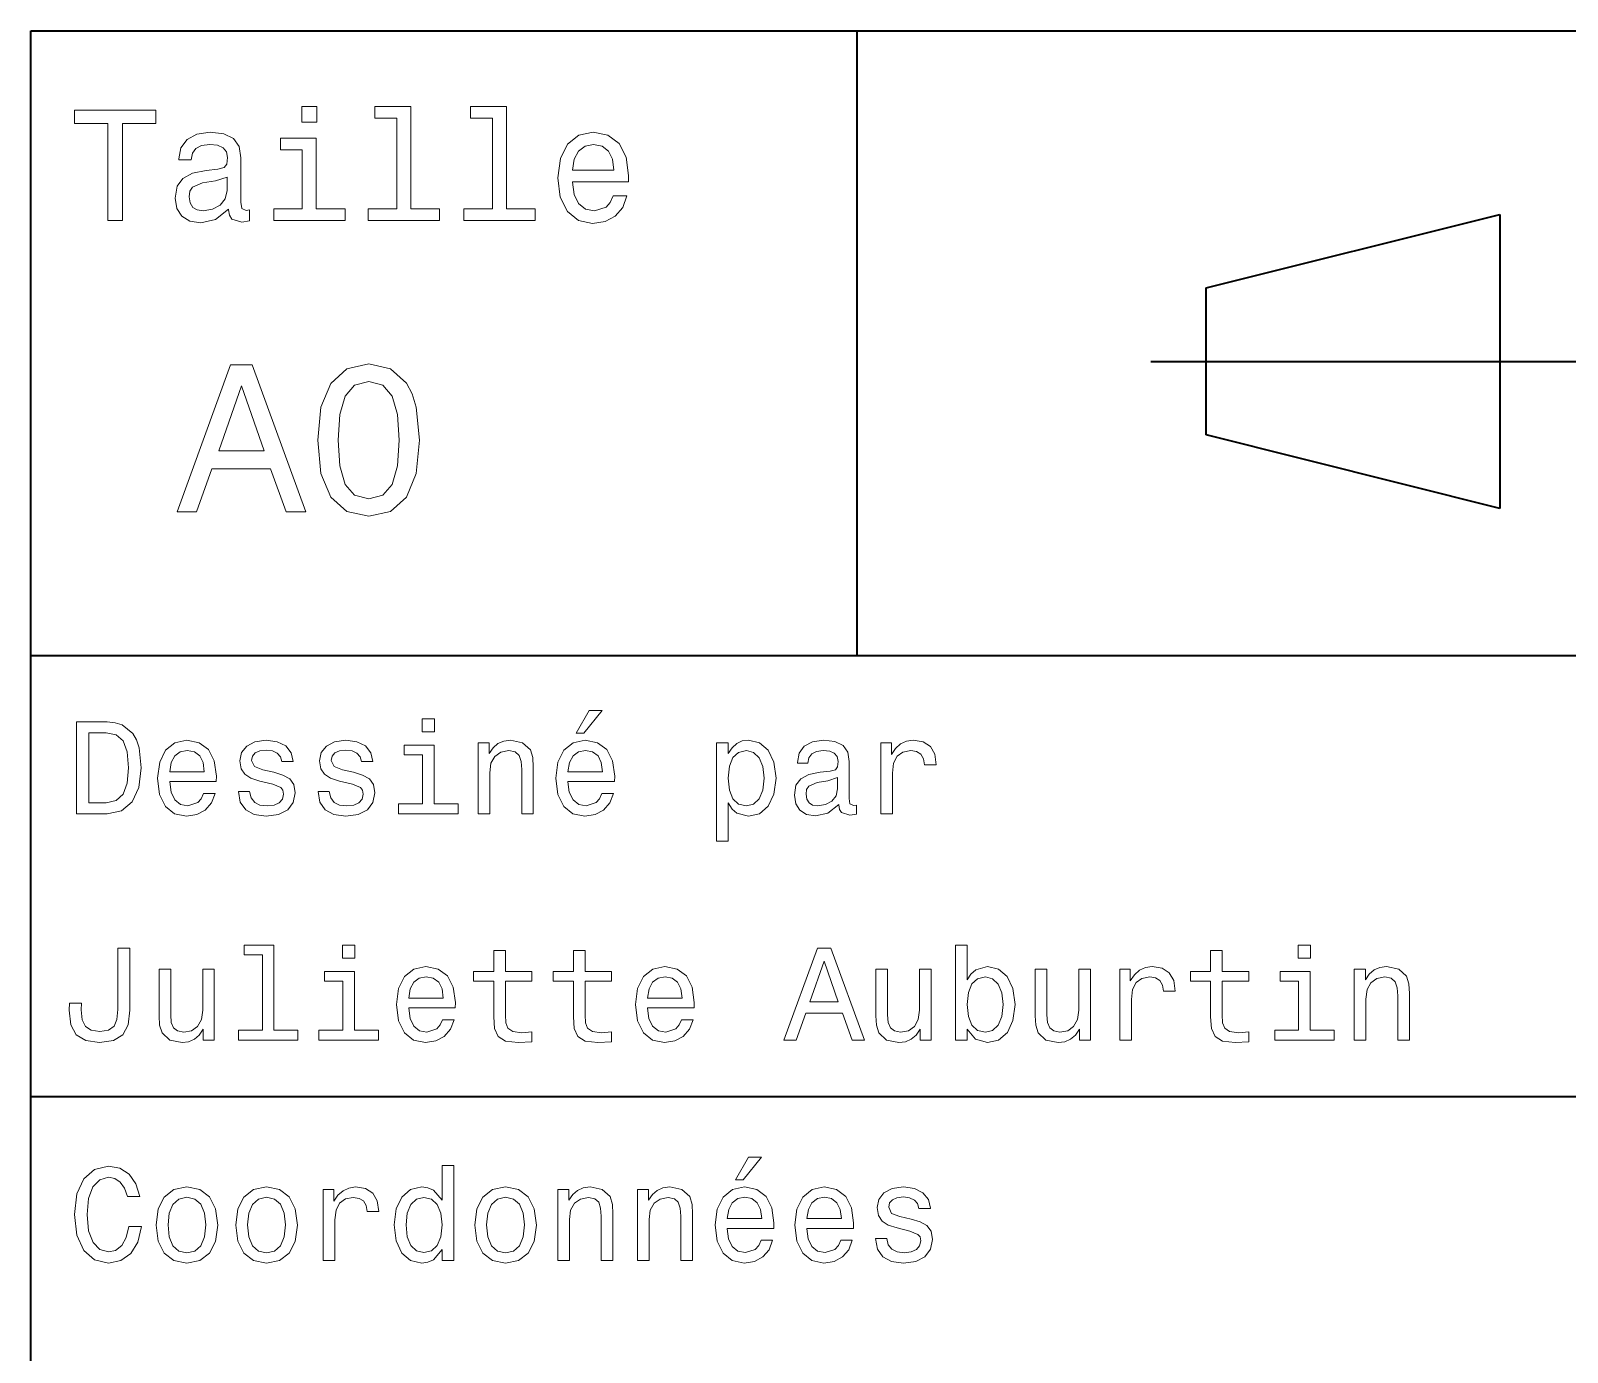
# Model space of a CAD drawing. Extents: x 0 to 1189, y 0 to 841.
# Drawn here: x 979 to 1020.84, y 44.04 to 80 of the extents above; entities that cross this region are included whole.
import ezdxf

# ---------------------------------------------------------------- set-up
doc = ezdxf.new("R2010")
doc.units = 0

msp = doc.modelspace()

# ---------------------------------------------------------------- linework, layer by layer
at = {"color": 7, "lineweight": 35}
for p, q in [((979, 20), (979, 80)), ((979, 80), (1169, 80)), ((1009.5, 71), (1030.5, 71)), ((979, 63), (1044, 63)), ((979, 51), (1044, 51))]:
    msp.add_line(p, q, dxfattribs=at)
at = {"color": 7, "lineweight": 35, "ltscale": 0.425}
msp.add_line((1001.5, 63), (1001.5, 80), dxfattribs=at)
at = {"color": 7, "lineweight": 35, "ltscale": 0.206155}
for p, q in [((1011, 73), (1019, 75)), ((1019, 67), (1011, 69))]:
    msp.add_line(p, q, dxfattribs=at)
at = {"color": 7, "lineweight": 35, "ltscale": 0.2}
msp.add_line((1019, 75), (1019, 67), dxfattribs=at)
at = {"color": 7, "lineweight": 35, "ltscale": 0.1}
msp.add_line((1011, 69), (1011, 73), dxfattribs=at)
at = {"color": 7, "lineweight": 13}
for points in [[(981.102295, 74.837173), (981.5, 74.837173), (981.5, 77.47406), (982.407776, 77.47406), (982.407776, 77.837173), (980.190186, 77.837173), (980.190186, 77.47406), (981.102295, 77.47406)], [(986.786743, 77.940918), (986.384705, 77.940918), (986.384705, 77.508644), (986.786743, 77.508644)], [(988.969727, 77.621033), (988.969727, 75.157059), (988.187317, 75.157059), (988.187317, 74.837173), (990.128235, 74.837173), (990.128235, 75.157059), (989.350159, 75.157059), (989.350159, 77.940918), (988.373169, 77.940918), (988.373169, 77.621033)], [(991.572021, 77.621033), (991.572021, 75.157059), (990.789612, 75.157059), (990.789612, 74.837173), (992.73053, 74.837173), (992.73053, 75.157059), (991.952454, 75.157059), (991.952454, 77.940918), (990.975525, 77.940918), (990.975525, 77.621033)], [(984.387634, 75.139771), (984.387634, 75.126801), (984.409241, 74.979828), (984.47406, 74.876076), (984.746399, 74.793945), (984.958191, 74.828529), (984.958191, 75.122475), (984.867432, 75.109505), (984.746399, 75.165703), (984.724792, 75.338615), (984.724792, 76.540344), (984.672913, 76.84726), (984.521606, 77.0634), (984.257935, 77.193085), (983.886169, 77.240631), (983.523071, 77.188759), (983.255066, 77.041786), (983.086426, 76.812675), (983.030273, 76.510086), (983.030273, 76.484146), (983.371765, 76.484146), (983.402039, 76.665703), (983.497131, 76.795387), (983.65271, 76.873199), (983.873169, 76.903458), (984.085022, 76.881844), (984.236328, 76.817001), (984.327087, 76.704605), (984.357361, 76.548988), (984.340088, 76.367432), (984.270874, 76.276657), (984.097961, 76.233429), (983.773804, 76.198845), (983.402039, 76.121033), (983.138306, 75.982704), (982.982727, 75.766571), (982.935181, 75.446686), (982.978394, 75.161385), (983.112366, 74.949562), (983.328552, 74.815559), (983.626831, 74.768013), (984.028809, 74.858788)], [(986.773804, 75.157059), (986.773804, 77.080688), (985.796814, 77.080688), (985.796814, 76.756485), (986.393372, 76.756485), (986.393372, 75.157059), (985.615295, 75.157059), (985.615295, 74.837173), (987.560547, 74.837173), (987.560547, 75.157059)], [(993.750732, 75.887604), (995.272339, 75.887604), (995.276672, 76.064842), (995.20752, 76.561958), (995.017273, 76.933716), (994.714722, 77.158501), (994.312683, 77.240631), (993.919312, 77.154175), (993.616699, 76.912102), (993.42218, 76.51873), (993.353027, 76), (993.417847, 75.4683), (993.612366, 75.079247), (993.910645, 74.837173), (994.299683, 74.755043), (994.636902, 74.811234), (994.913574, 74.958214), (995.116699, 75.191643), (995.233459, 75.502876), (994.857361, 75.502876), (994.779541, 75.329971), (994.667175, 75.200287), (994.34729, 75.096542), (994.100891, 75.144089), (993.914978, 75.295387), (993.793945, 75.541786), (993.750732, 75.874634)], [(993.750732, 76.207489), (993.798279, 76.50576), (993.914978, 76.726219), (994.092224, 76.860229), (994.325623, 76.907776), (994.554749, 76.860229), (994.731995, 76.726219), (994.840088, 76.50576), (994.878967, 76.207489)], [(984.34436, 75.649857), (984.29248, 75.425072), (984.154175, 75.252159), (983.946716, 75.139771), (983.69165, 75.100861), (983.527405, 75.122475), (983.410645, 75.191643), (983.337158, 75.312675), (983.315552, 75.481262), (983.332825, 75.632561), (983.402039, 75.740631), (983.67865, 75.861671), (984.028809, 75.913544), (984.34436, 76.017288)], [(982.982727, 66.9049), (983.512939, 66.9049), (983.933716, 68.080688), (985.530273, 68.080688), (985.950989, 66.9049), (986.492798, 66.9049), (985.028809, 70.91066), (984.440918, 70.91066)], [(986.815552, 68.858788), (986.902039, 67.953888), (987.172913, 67.308357), (987.605164, 66.916428), (988.20459, 66.789627), (988.798279, 66.916428), (989.23053, 67.308357), (989.495667, 67.953888), (989.587891, 68.858788), (989.495667, 69.757927), (989.386169, 70.115273), (989.23053, 70.409225), (988.798279, 70.801155), (988.20459, 70.933716), (987.605164, 70.801155), (987.172913, 70.403458), (986.902039, 69.757927)], [(984.118164, 68.570602), (984.734863, 70.334297), (985.351563, 68.570602)], [(987.368896, 68.858788), (987.414978, 69.556198), (987.559082, 70.05764), (987.81842, 70.351585), (988.20459, 70.45533), (988.585022, 70.351585), (988.84436, 70.05764), (988.988464, 69.556198), (989.034607, 68.858788), (988.988464, 68.155617), (988.84436, 67.654182), (988.585022, 67.360229), (988.20459, 67.262245), (987.81842, 67.360229), (987.559082, 67.654182), (987.414978, 68.155617)], [(993.84729, 60.88797), (994.059814, 60.88797), (994.560547, 61.500362), (994.20752, 61.500362)], [(981.080688, 61.190563), (980.248535, 61.190563), (980.248535, 58.690563), (981.080688, 58.690563), (981.473328, 58.769814), (981.765137, 59.011169), (981.945251, 59.40382), (982.010071, 59.940563), (981.952454, 60.488113), (981.880432, 60.70425), (981.779541, 60.877163), (981.487732, 61.111313), (981.296814, 61.168949)], [(989.992798, 61.27702), (989.657776, 61.27702), (989.657776, 60.916786), (989.992798, 60.916786)], [(981.055481, 60.891571), (981.329224, 60.837536), (981.516541, 60.671829), (981.628235, 60.376442), (981.664246, 59.940563), (981.624634, 59.519093), (981.512939, 59.223705), (981.322021, 59.047192), (981.055481, 58.989555), (980.583557, 58.989555), (980.583557, 60.891571)], [(982.784607, 59.565922), (984.052612, 59.565922), (984.056213, 59.713619), (983.998535, 60.127884), (983.840088, 60.437683), (983.587891, 60.625), (983.252869, 60.693443), (982.925049, 60.621399), (982.672913, 60.41967), (982.510803, 60.091862), (982.453186, 59.659584), (982.507202, 59.216499), (982.669312, 58.892292), (982.917847, 58.690563), (983.242065, 58.62212), (983.523071, 58.668949), (983.753601, 58.791428), (983.922913, 58.98595), (984.020203, 59.245319), (983.706787, 59.245319), (983.641907, 59.101227), (983.548279, 58.993156), (983.281677, 58.9067), (983.076355, 58.946327), (982.921448, 59.072407), (982.820618, 59.27774), (982.784607, 59.555115)], [(985.623169, 59.818085), (985.317017, 59.890129), (985.090088, 59.972984), (985.014404, 60.142292), (985.036011, 60.261169), (985.111694, 60.347622), (985.234131, 60.401657), (985.410645, 60.423271), (985.579956, 60.401657), (985.713257, 60.336815), (985.799683, 60.239555), (985.835754, 60.109871), (986.145508, 60.109871), (986.145508, 60.117077), (986.091492, 60.351227), (985.943787, 60.534943), (985.713257, 60.650219), (985.410645, 60.693443), (985.104492, 60.650219), (984.881104, 60.531342), (984.740662, 60.354828), (984.697388, 60.131485), (984.729797, 59.915348), (984.830688, 59.76405), (984.996399, 59.655983), (985.237732, 59.580334), (985.590759, 59.493877), (985.806946, 59.40382), (985.864563, 59.331772), (985.886169, 59.223705), (985.85376, 59.09042), (985.767273, 58.989555), (985.626831, 58.924713), (985.439453, 58.903099), (985.241333, 58.924713), (985.09729, 59.000362), (985, 59.122841), (984.960388, 59.292149), (984.654175, 59.292149), (984.70459, 59.003963), (984.852295, 58.795029), (985.086426, 58.668949), (985.410645, 58.62212), (985.749268, 58.668949), (985.997864, 58.795029), (986.149109, 58.996758), (986.203186, 59.259727), (986.163574, 59.486671), (986.05188, 59.641571), (985.868164, 59.742435)], [(987.791809, 59.818085), (987.485596, 59.890129), (987.258667, 59.972984), (987.182983, 60.142292), (987.20459, 60.261169), (987.280273, 60.347622), (987.40271, 60.401657), (987.579224, 60.423271), (987.748535, 60.401657), (987.881836, 60.336815), (987.968323, 60.239555), (988.004333, 60.109871), (988.314148, 60.109871), (988.314148, 60.117077), (988.260071, 60.351227), (988.112366, 60.534943), (987.881836, 60.650219), (987.579224, 60.693443), (987.273071, 60.650219), (987.049683, 60.531342), (986.909241, 60.354828), (986.865967, 60.131485), (986.898438, 59.915348), (986.999268, 59.76405), (987.164978, 59.655983), (987.406311, 59.580334), (987.759338, 59.493877), (987.975525, 59.40382), (988.033142, 59.331772), (988.054749, 59.223705), (988.022339, 59.09042), (987.935852, 58.989555), (987.79541, 58.924713), (987.608093, 58.903099), (987.409912, 58.924713), (987.265869, 59.000362), (987.168579, 59.122841), (987.128967, 59.292149), (986.822754, 59.292149), (986.873169, 59.003963), (987.020874, 58.795029), (987.255066, 58.668949), (987.579224, 58.62212), (987.917847, 58.668949), (988.166443, 58.795029), (988.317749, 58.996758), (988.371765, 59.259727), (988.332153, 59.486671), (988.220459, 59.641571), (988.036743, 59.742435)], [(991.18158, 58.690563), (991.498535, 58.690563), (991.498535, 59.807278), (991.531006, 60.063042), (991.635437, 60.250362), (991.797546, 60.365635), (992.013672, 60.408863), (992.186584, 60.372841), (992.294678, 60.275578), (992.348694, 60.113472), (992.366699, 59.897335), (992.366699, 58.690563), (992.683716, 58.690563), (992.683716, 59.962177), (992.669312, 60.217941), (992.604492, 60.430477), (992.391907, 60.625), (992.060547, 60.693443), (991.876831, 60.668228), (991.721924, 60.599785), (991.588623, 60.484512), (991.484131, 60.329613), (991.484131, 60.625), (991.18158, 60.625)], [(993.627502, 59.565922), (994.895508, 59.565922), (994.899109, 59.713619), (994.841492, 60.127884), (994.682983, 60.437683), (994.430847, 60.625), (994.095825, 60.693443), (993.768005, 60.621399), (993.515869, 60.41967), (993.35376, 60.091862), (993.296082, 59.659584), (993.350159, 59.216499), (993.512268, 58.892292), (993.760803, 58.690563), (994.085022, 58.62212), (994.365967, 58.668949), (994.596558, 58.791428), (994.765869, 58.98595), (994.863098, 59.245319), (994.549683, 59.245319), (994.484863, 59.101227), (994.391235, 58.993156), (994.124634, 58.9067), (993.919312, 58.946327), (993.764404, 59.072407), (993.663574, 59.27774), (993.627502, 59.555115)], [(997.986328, 60.326012), (997.986328, 60.625), (997.669312, 60.625), (997.669312, 57.941284), (997.986328, 57.941284), (997.986328, 58.98595), (998.097961, 58.816643), (998.22406, 58.704971), (998.541077, 58.62212), (998.843689, 58.690563), (999.081421, 58.895893), (999.236328, 59.2201), (999.293945, 59.659584), (999.236328, 60.095463), (999.081421, 60.41967), (998.843689, 60.621399), (998.541077, 60.693443), (998.368164, 60.671829), (998.220459, 60.603386), (998.09436, 60.488113)], [(1001.005066, 58.942726), (1001.005066, 58.931919), (1001.023071, 58.809441), (1001.077087, 58.722984), (1001.304016, 58.654541), (1001.48053, 58.683357), (1001.48053, 58.928314), (1001.404907, 58.917507), (1001.304016, 58.96434), (1001.286011, 59.108429), (1001.286011, 60.109871), (1001.242798, 60.365635), (1001.116699, 60.54575), (1000.896973, 60.65382), (1000.587158, 60.693443), (1000.284607, 60.650219), (1000.061218, 60.52774), (999.920776, 60.336815), (999.873901, 60.084656), (999.873901, 60.063042), (1000.158508, 60.063042), (1000.183716, 60.21434), (1000.262939, 60.322407), (1000.392639, 60.387249), (1000.576355, 60.412464), (1000.752869, 60.394455), (1000.878967, 60.34042), (1000.95459, 60.246758), (1000.979858, 60.117077), (1000.965393, 59.965778), (1000.907776, 59.890129), (1000.763672, 59.854107), (1000.49353, 59.825291), (1000.183716, 59.760448), (999.963989, 59.645176), (999.83429, 59.465057), (999.794678, 59.19849), (999.830688, 58.960735), (999.942383, 58.784222), (1000.122498, 58.67255), (1000.371033, 58.632927), (1000.706055, 58.708576)], [(1002.143372, 58.690563), (1002.460388, 58.690563), (1002.460388, 59.796471), (1002.492798, 60.063042), (1002.590088, 60.253963), (1002.748535, 60.369236), (1002.961121, 60.408863), (1003.119629, 60.383648), (1003.238464, 60.3116), (1003.310547, 60.189121), (1003.335754, 60.023415), (1003.656372, 60.023415), (1003.613098, 60.315205), (1003.494263, 60.524136), (1003.296143, 60.650219), (1003.02594, 60.693443), (1002.842224, 60.664627), (1002.683716, 60.592579), (1002.543213, 60.4701), (1002.43158, 60.304398), (1002.43158, 60.625), (1002.143372, 60.625)], [(982.784607, 59.832493), (982.824219, 60.081055), (982.921448, 60.264771), (983.069153, 60.376442), (983.263672, 60.416069), (983.45459, 60.376442), (983.602295, 60.264771), (983.692383, 60.081055), (983.724792, 59.832493)], [(989.981995, 58.957134), (989.981995, 60.560158), (989.167847, 60.560158), (989.167847, 60.289986), (989.664978, 60.289986), (989.664978, 58.957134), (989.016602, 58.957134), (989.016602, 58.690563), (990.637634, 58.690563), (990.637634, 58.957134)], [(993.627502, 59.832493), (993.667175, 60.081055), (993.764404, 60.264771), (993.912109, 60.376442), (994.106628, 60.416069), (994.297546, 60.376442), (994.445251, 60.264771), (994.535278, 60.081055), (994.567749, 59.832493)], [(998.487061, 58.9067), (998.274475, 58.953533), (998.119568, 59.097622), (998.022339, 59.331772), (997.989929, 59.659584), (998.022339, 59.983791), (998.119568, 60.217941), (998.274475, 60.358429), (998.487061, 60.408863), (998.68158, 60.358429), (998.836426, 60.21434), (998.933716, 59.98019), (998.969727, 59.659584), (998.933716, 59.335377), (998.836426, 59.097622), (998.68158, 58.953533)], [(1000.968994, 59.367798), (1000.925781, 59.180477), (1000.810547, 59.036385), (1000.637634, 58.942726), (1000.425049, 58.910305), (1000.288208, 58.928314), (1000.190918, 58.98595), (1000.1297, 59.086815), (1000.111694, 59.227306), (1000.126099, 59.353386), (1000.183716, 59.443443), (1000.414246, 59.544312), (1000.706055, 59.587536), (1000.968994, 59.673992)], [(981.372498, 53.359509), (981.34729, 53.092937), (981.271606, 52.909222), (981.116699, 52.79755), (980.878967, 52.765129), (980.644836, 52.79755), (980.489929, 52.902016), (980.399841, 53.085735), (980.374634, 53.352306), (980.381836, 53.532421), (980.057617, 53.532421), (980.050415, 53.348701), (980.093689, 52.948845), (980.241333, 52.671471), (980.497131, 52.516571), (980.875366, 52.462536), (981.25, 52.516571), (981.505737, 52.671471), (981.653442, 52.945244), (981.700317, 53.3451), (981.700317, 55.030979), (981.372498, 55.030979)], [(985.306213, 54.850864), (985.306213, 52.79755), (984.654175, 52.79755), (984.654175, 52.530979), (986.271606, 52.530979), (986.271606, 52.79755), (985.623169, 52.79755), (985.623169, 55.117435), (984.809082, 55.117435), (984.809082, 54.850864)], [(987.824219, 55.117435), (987.489197, 55.117435), (987.489197, 54.757202), (987.824219, 54.757202)], [(991.606628, 54.130402), (991.606628, 53.161381), (991.628235, 52.84798), (991.729126, 52.631844), (991.930847, 52.505764), (992.273071, 52.462536), (992.647705, 52.480545), (992.647705, 52.754322), (992.373901, 52.732708), (992.125366, 52.761528), (991.992065, 52.851585), (991.934448, 53.00288), (991.923645, 53.215416), (991.923645, 54.130402), (992.647705, 54.130402), (992.647705, 54.400574), (991.923645, 54.400574), (991.923645, 54.966137), (991.606628, 54.966137), (991.606628, 54.400574), (991.059082, 54.400574), (991.059082, 54.130402)], [(993.775208, 54.130402), (993.775208, 53.161381), (993.796814, 52.84798), (993.897705, 52.631844), (994.099426, 52.505764), (994.44165, 52.462536), (994.816284, 52.480545), (994.816284, 52.754322), (994.54248, 52.732708), (994.293945, 52.761528), (994.160645, 52.851585), (994.103027, 53.00288), (994.092224, 53.215416), (994.092224, 54.130402), (994.816284, 54.130402), (994.816284, 54.400574), (994.092224, 54.400574), (994.092224, 54.966137), (993.775208, 54.966137), (993.775208, 54.400574), (993.227661, 54.400574), (993.227661, 54.130402)], [(999.50647, 52.530979), (999.837891, 52.530979), (1000.100891, 53.26585), (1001.098694, 53.26585), (1001.361694, 52.530979), (1001.700317, 52.530979), (1000.785278, 55.03458), (1000.417847, 55.03458)], [(1004.492065, 52.829971), (1004.726196, 52.552593), (1005.046814, 52.462536), (1005.349426, 52.530979), (1005.590759, 52.736309), (1005.742065, 53.064121), (1005.799744, 53.5), (1005.742065, 53.935879), (1005.587158, 54.260086), (1005.349426, 54.461815), (1005.046814, 54.533859), (1004.729858, 54.440201), (1004.600159, 54.324928), (1004.492065, 54.170029), (1004.492065, 55.117435), (1004.175049, 55.117435), (1004.175049, 52.530979), (1004.492065, 52.530979)], [(1011.123901, 54.130402), (1011.123901, 53.161381), (1011.145508, 52.84798), (1011.246399, 52.631844), (1011.44812, 52.505764), (1011.790344, 52.462536), (1012.164978, 52.480545), (1012.164978, 52.754322), (1011.891235, 52.732708), (1011.642639, 52.761528), (1011.509399, 52.851585), (1011.451721, 53.00288), (1011.440918, 53.215416), (1011.440918, 54.130402), (1012.164978, 54.130402), (1012.164978, 54.400574), (1011.440918, 54.400574), (1011.440918, 54.966137), (1011.123901, 54.966137), (1011.123901, 54.400574), (1010.576355, 54.400574), (1010.576355, 54.130402)], [(1013.84729, 55.117435), (1013.512268, 55.117435), (1013.512268, 54.757202), (1013.84729, 54.757202)], [(983.998535, 54.465416), (983.68158, 54.465416), (983.68158, 53.348701), (983.645508, 53.089336), (983.541077, 52.902016), (983.378967, 52.786743), (983.166443, 52.750721), (982.997131, 52.779537), (982.889038, 52.865993), (982.82782, 53.013687), (982.813416, 53.222622), (982.813416, 54.465416), (982.496399, 54.465416), (982.496399, 53.193802), (982.507202, 52.938038), (982.575623, 52.725502), (982.784607, 52.530979), (983.119568, 52.462536), (983.299683, 52.487751), (983.45459, 52.552593), (983.587891, 52.664265), (983.695984, 52.826366), (983.695984, 52.530979), (983.998535, 52.530979)], [(987.813416, 52.79755), (987.813416, 54.400574), (986.999268, 54.400574), (986.999268, 54.130402), (987.496399, 54.130402), (987.496399, 52.79755), (986.847961, 52.79755), (986.847961, 52.530979), (988.468994, 52.530979), (988.468994, 52.79755)], [(989.290344, 53.406338), (990.55835, 53.406338), (990.561951, 53.554035), (990.504333, 53.9683), (990.345825, 54.278099), (990.093689, 54.465416), (989.758667, 54.533859), (989.430847, 54.461815), (989.17865, 54.260086), (989.016602, 53.932278), (988.958923, 53.5), (989.012939, 53.056915), (989.175049, 52.732708), (989.423645, 52.530979), (989.747864, 52.462536), (990.028809, 52.509365), (990.259338, 52.631844), (990.42865, 52.826366), (990.52594, 53.085735), (990.212524, 53.085735), (990.147705, 52.941643), (990.054016, 52.833572), (989.787476, 52.747116), (989.582153, 52.786743), (989.427246, 52.912823), (989.326355, 53.118156), (989.290344, 53.395531)], [(995.796082, 53.406338), (997.064148, 53.406338), (997.067749, 53.554035), (997.010071, 53.9683), (996.851563, 54.278099), (996.599426, 54.465416), (996.264404, 54.533859), (995.936584, 54.461815), (995.684448, 54.260086), (995.522339, 53.932278), (995.464722, 53.5), (995.518738, 53.056915), (995.680847, 52.732708), (995.929382, 52.530979), (996.253601, 52.462536), (996.534607, 52.509365), (996.765137, 52.631844), (996.934448, 52.826366), (997.031677, 53.085735), (996.718323, 53.085735), (996.653442, 52.941643), (996.559814, 52.833572), (996.293213, 52.747116), (996.087891, 52.786743), (995.932983, 52.912823), (995.832153, 53.118156), (995.796082, 53.395531)], [(1000.216125, 53.572044), (1000.601563, 54.674351), (1000.987061, 53.572044)], [(1003.515869, 54.465416), (1003.198853, 54.465416), (1003.198853, 53.348701), (1003.162842, 53.089336), (1003.05835, 52.902016), (1002.89624, 52.786743), (1002.683716, 52.750721), (1002.514404, 52.779537), (1002.406372, 52.865993), (1002.345093, 53.013687), (1002.330688, 53.222622), (1002.330688, 54.465416), (1002.013672, 54.465416), (1002.013672, 53.193802), (1002.024475, 52.938038), (1002.092957, 52.725502), (1002.30188, 52.530979), (1002.636902, 52.462536), (1002.817017, 52.487751), (1002.971924, 52.552593), (1003.105164, 52.664265), (1003.213257, 52.826366), (1003.213257, 52.530979), (1003.515869, 52.530979)], [(1007.853027, 54.465416), (1007.536011, 54.465416), (1007.536011, 53.348701), (1007.5, 53.089336), (1007.395508, 52.902016), (1007.233459, 52.786743), (1007.020874, 52.750721), (1006.851563, 52.779537), (1006.74353, 52.865993), (1006.682251, 53.013687), (1006.667847, 53.222622), (1006.667847, 54.465416), (1006.350891, 54.465416), (1006.350891, 53.193802), (1006.361694, 52.938038), (1006.430115, 52.725502), (1006.639038, 52.530979), (1006.97406, 52.462536), (1007.154175, 52.487751), (1007.309082, 52.552593), (1007.442383, 52.664265), (1007.550415, 52.826366), (1007.550415, 52.530979), (1007.853027, 52.530979)], [(1008.64917, 52.530979), (1008.966125, 52.530979), (1008.966125, 53.636887), (1008.998535, 53.903458), (1009.095825, 54.094379), (1009.254333, 54.209652), (1009.466858, 54.249279), (1009.625366, 54.224064), (1009.744263, 54.152016), (1009.816284, 54.029537), (1009.841492, 53.863831), (1010.162109, 53.863831), (1010.118896, 54.155621), (1010, 54.364552), (1009.80188, 54.490635), (1009.531677, 54.533859), (1009.347961, 54.505043), (1009.189514, 54.432995), (1009.049011, 54.310516), (1008.937317, 54.144814), (1008.937317, 54.465416), (1008.64917, 54.465416)], [(1013.836487, 52.79755), (1013.836487, 54.400574), (1013.022339, 54.400574), (1013.022339, 54.130402), (1013.51947, 54.130402), (1013.51947, 52.79755), (1012.871033, 52.79755), (1012.871033, 52.530979), (1014.492065, 52.530979), (1014.492065, 52.79755)], [(1015.036011, 52.530979), (1015.353027, 52.530979), (1015.353027, 53.647694), (1015.385437, 53.903458), (1015.489929, 54.090778), (1015.652039, 54.206051), (1015.868164, 54.249279), (1016.041077, 54.213257), (1016.14917, 54.115993), (1016.203186, 53.953888), (1016.221191, 53.737751), (1016.221191, 52.530979), (1016.538208, 52.530979), (1016.538208, 53.802593), (1016.523804, 54.058357), (1016.458923, 54.270893), (1016.246399, 54.465416), (1015.914978, 54.533859), (1015.731262, 54.508644), (1015.576355, 54.440201), (1015.443115, 54.324928), (1015.338623, 54.170029), (1015.338623, 54.465416), (1015.036011, 54.465416)], [(989.290344, 53.672909), (989.329956, 53.921471), (989.427246, 54.105186), (989.574951, 54.216858), (989.76947, 54.256485), (989.960388, 54.216858), (990.108093, 54.105186), (990.19812, 53.921471), (990.23053, 53.672909)], [(995.796082, 53.672909), (995.835754, 53.921471), (995.932983, 54.105186), (996.080688, 54.216858), (996.275208, 54.256485), (996.466125, 54.216858), (996.613831, 54.105186), (996.703918, 53.921471), (996.736328, 53.672909)], [(1005.475525, 53.5), (1005.439453, 53.175793), (1005.342224, 52.938038), (1005.187317, 52.793949), (1004.992798, 52.747116), (1004.780273, 52.793949), (1004.625366, 52.938038), (1004.528076, 53.172188), (1004.495667, 53.5), (1004.528076, 53.824207), (1004.625366, 54.058357), (1004.780273, 54.198845), (1004.992798, 54.249279), (1005.187317, 54.198845), (1005.342224, 54.054756), (1005.439453, 53.820606)], [(981.667847, 47.460373), (981.595825, 47.15778), (981.476929, 46.941643), (981.311218, 46.808357), (981.116699, 46.765129), (980.882568, 46.829971), (980.698853, 47.024494), (980.576355, 47.341499), (980.536743, 47.780979), (980.576355, 48.216858), (980.695251, 48.537464), (980.878967, 48.731987), (981.116699, 48.80043), (981.289612, 48.764408), (981.437317, 48.663544), (981.552612, 48.501442), (981.631836, 48.278099), (981.97406, 48.278099), (981.865967, 48.620316), (981.67865, 48.879681), (981.422913, 49.041786), (981.116699, 49.099422), (980.734863, 49.009365), (980.443054, 48.757202), (980.255737, 48.342937), (980.190918, 47.780979), (980.255737, 47.219021), (980.443054, 46.804756), (980.734863, 46.548992), (981.116699, 46.462536), (981.451721, 46.530979), (981.721924, 46.721901), (981.912842, 47.035301), (982.013672, 47.460373)], [(990.201721, 46.829971), (990.201721, 46.530979), (990.518738, 46.530979), (990.518738, 49.117435), (990.205322, 49.117435), (990.205322, 48.170029), (989.963989, 48.443802), (989.816284, 48.508644), (989.646973, 48.533859), (989.340759, 48.461815), (989.103027, 48.260086), (988.94812, 47.935879), (988.894104, 47.5), (988.94812, 47.064121), (989.103027, 46.736309), (989.340759, 46.530979), (989.646973, 46.462536), (989.816284, 46.487751), (989.96759, 46.552593)], [(998.184448, 48.728386), (998.396973, 48.728386), (998.897705, 49.340778), (998.544678, 49.340778)], [(982.413574, 47.496399), (982.471191, 47.056915), (982.636902, 46.732708), (982.899841, 46.530979), (983.252869, 46.462536), (983.602295, 46.530979), (983.865295, 46.729107), (984.031006, 47.053314), (984.092224, 47.496399), (984.031006, 47.935879), (983.865295, 48.263687), (983.602295, 48.461815), (983.252869, 48.533859), (982.899841, 48.461815), (982.636902, 48.260086), (982.471191, 47.935879)], [(984.582153, 47.496399), (984.639771, 47.056915), (984.805481, 46.732708), (985.06842, 46.530979), (985.421448, 46.462536), (985.770874, 46.530979), (986.033875, 46.729107), (986.199585, 47.053314), (986.260803, 47.496399), (986.199585, 47.935879), (986.033875, 48.263687), (985.770874, 48.461815), (985.421448, 48.533859), (985.06842, 48.461815), (984.805481, 48.260086), (984.639771, 47.935879)], [(986.963257, 46.530979), (987.280273, 46.530979), (987.280273, 47.636887), (987.312683, 47.903458), (987.409912, 48.094379), (987.56842, 48.209652), (987.781006, 48.249279), (987.939453, 48.224064), (988.05835, 48.152016), (988.130432, 48.029537), (988.15564, 47.863831), (988.476196, 47.863831), (988.432983, 48.155621), (988.314148, 48.364552), (988.115967, 48.490635), (987.845825, 48.533859), (987.662109, 48.505043), (987.503601, 48.432995), (987.363098, 48.310516), (987.251465, 48.144814), (987.251465, 48.465416), (986.963257, 48.465416)], [(991.087891, 47.496399), (991.145508, 47.056915), (991.311218, 46.732708), (991.574219, 46.530979), (991.927246, 46.462536), (992.276672, 46.530979), (992.539612, 46.729107), (992.705322, 47.053314), (992.766541, 47.496399), (992.705322, 47.935879), (992.539612, 48.263687), (992.276672, 48.461815), (991.927246, 48.533859), (991.574219, 48.461815), (991.311218, 48.260086), (991.145508, 47.935879)], [(993.350159, 46.530979), (993.667175, 46.530979), (993.667175, 47.647694), (993.699585, 47.903458), (993.804016, 48.090778), (993.966125, 48.206051), (994.182251, 48.249279), (994.355164, 48.213257), (994.463257, 48.115993), (994.517273, 47.953888), (994.535278, 47.737751), (994.535278, 46.530979), (994.852295, 46.530979), (994.852295, 47.802593), (994.837891, 48.058357), (994.773071, 48.270893), (994.560547, 48.465416), (994.229126, 48.533859), (994.04541, 48.508644), (993.890503, 48.440201), (993.757202, 48.324928), (993.65271, 48.170029), (993.65271, 48.465416), (993.350159, 48.465416)], [(995.518738, 46.530979), (995.835754, 46.530979), (995.835754, 47.647694), (995.868164, 47.903458), (995.972595, 48.090778), (996.134705, 48.206051), (996.350891, 48.249279), (996.523804, 48.213257), (996.631836, 48.115993), (996.685852, 47.953888), (996.703918, 47.737751), (996.703918, 46.530979), (997.020874, 46.530979), (997.020874, 47.802593), (997.00647, 48.058357), (996.94165, 48.270893), (996.729126, 48.465416), (996.397705, 48.533859), (996.213989, 48.508644), (996.059082, 48.440201), (995.925781, 48.324928), (995.82135, 48.170029), (995.82135, 48.465416), (995.518738, 48.465416)], [(997.964722, 47.406338), (999.232727, 47.406338), (999.236328, 47.554035), (999.17865, 47.9683), (999.020203, 48.278099), (998.768005, 48.465416), (998.432983, 48.533859), (998.105164, 48.461815), (997.853027, 48.260086), (997.690918, 47.932278), (997.633301, 47.5), (997.687317, 47.056915), (997.849426, 46.732708), (998.097961, 46.530979), (998.42218, 46.462536), (998.703186, 46.509365), (998.933716, 46.631844), (999.103027, 46.826366), (999.200317, 47.085735), (998.886902, 47.085735), (998.822021, 46.941643), (998.728394, 46.833572), (998.461792, 46.747116), (998.25647, 46.786743), (998.101563, 46.912823), (998.000732, 47.118156), (997.964722, 47.395531)], [(1000.133301, 47.406338), (1001.401306, 47.406338), (1001.404907, 47.554035), (1001.34729, 47.9683), (1001.188782, 48.278099), (1000.936584, 48.465416), (1000.601563, 48.533859), (1000.273804, 48.461815), (1000.021606, 48.260086), (999.859497, 47.932278), (999.80188, 47.5), (999.855896, 47.056915), (1000.018005, 46.732708), (1000.266602, 46.530979), (1000.590759, 46.462536), (1000.871765, 46.509365), (1001.102295, 46.631844), (1001.271606, 46.826366), (1001.368896, 47.085735), (1001.055481, 47.085735), (1000.990662, 46.941643), (1000.896973, 46.833572), (1000.630432, 46.747116), (1000.425049, 46.786743), (1000.270203, 46.912823), (1000.169312, 47.118156), (1000.133301, 47.395531)], [(1002.971924, 47.658501), (1002.66571, 47.730545), (1002.438782, 47.8134), (1002.363098, 47.982708), (1002.384705, 48.101585), (1002.460388, 48.188038), (1002.582886, 48.242073), (1002.759338, 48.263687), (1002.92865, 48.242073), (1003.061951, 48.177231), (1003.148438, 48.079971), (1003.184448, 47.950287), (1003.494263, 47.950287), (1003.494263, 47.957493), (1003.440186, 48.191643), (1003.29248, 48.375359), (1003.061951, 48.490635), (1002.759338, 48.533859), (1002.453186, 48.490635), (1002.229858, 48.371758), (1002.089355, 48.195244), (1002.046143, 47.971901), (1002.078552, 47.755764), (1002.179382, 47.604465), (1002.345093, 47.496399), (1002.586426, 47.42075), (1002.939453, 47.334293), (1003.15564, 47.244236), (1003.213257, 47.172188), (1003.234863, 47.064121), (1003.202454, 46.930836), (1003.115967, 46.829971), (1002.975525, 46.765129), (1002.788208, 46.743515), (1002.590088, 46.765129), (1002.445984, 46.840778), (1002.348694, 46.963257), (1002.309082, 47.132565), (1002.002869, 47.132565), (1002.053345, 46.844379), (1002.200989, 46.635445), (1002.435181, 46.509365), (1002.759338, 46.462536), (1003.097961, 46.509365), (1003.346558, 46.635445), (1003.497864, 46.837173), (1003.55188, 47.100143), (1003.512268, 47.327087), (1003.400574, 47.481987), (1003.216858, 47.582851)], [(982.737732, 47.5), (982.770203, 47.824207), (982.871033, 48.058357), (983.033142, 48.20245), (983.252869, 48.25288), (983.468994, 48.20245), (983.631104, 48.061958), (983.731995, 47.824207), (983.768005, 47.5), (983.731995, 47.172188), (983.631104, 46.934437), (983.468994, 46.790344), (983.252869, 46.743515), (983.033142, 46.790344), (982.871033, 46.934437), (982.770203, 47.172188)], [(984.906311, 47.5), (984.938782, 47.824207), (985.039612, 48.058357), (985.201721, 48.20245), (985.421448, 48.25288), (985.637634, 48.20245), (985.799683, 48.061958), (985.900574, 47.824207), (985.936584, 47.5), (985.900574, 47.172188), (985.799683, 46.934437), (985.637634, 46.790344), (985.421448, 46.743515), (985.201721, 46.790344), (985.039612, 46.934437), (984.938782, 47.172188)], [(989.700989, 48.249279), (989.909912, 48.198845), (990.06842, 48.058357), (990.162109, 47.824207), (990.19812, 47.5), (990.162109, 47.172188), (990.06842, 46.938038), (989.909912, 46.793949), (989.700989, 46.747116), (989.502869, 46.793949), (989.351563, 46.938038), (989.250732, 47.175793), (989.218323, 47.5), (989.250732, 47.820606), (989.351563, 48.054756), (989.502869, 48.198845)], [(991.412109, 47.5), (991.444519, 47.824207), (991.54541, 48.058357), (991.70752, 48.20245), (991.927246, 48.25288), (992.143372, 48.20245), (992.305481, 48.061958), (992.406311, 47.824207), (992.442383, 47.5), (992.406311, 47.172188), (992.305481, 46.934437), (992.143372, 46.790344), (991.927246, 46.743515), (991.70752, 46.790344), (991.54541, 46.934437), (991.444519, 47.172188)], [(997.964722, 47.672909), (998.004333, 47.921471), (998.101563, 48.105186), (998.249268, 48.216858), (998.443787, 48.256485), (998.634705, 48.216858), (998.78241, 48.105186), (998.872498, 47.921471), (998.904907, 47.672909)], [(1000.133301, 47.672909), (1000.172913, 47.921471), (1000.270203, 48.105186), (1000.417847, 48.216858), (1000.612366, 48.256485), (1000.803345, 48.216858), (1000.950989, 48.105186), (1001.041077, 47.921471), (1001.073486, 47.672909)]]:
    msp.add_lwpolyline(points, close=True, dxfattribs=at)

doc.saveas('drawing.dxf')
